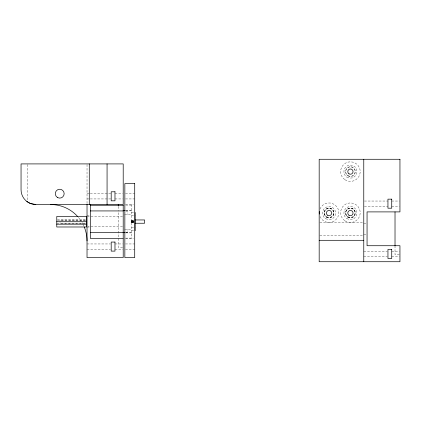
<?xml version="1.0" encoding="UTF-8"?>
<svg xmlns="http://www.w3.org/2000/svg" width="421" height="421" viewBox="0 0 421 421"><rect width="100%" height="100%" fill="white"/><g stroke="black" fill="none" stroke-linecap="round" stroke-linejoin="round"><path stroke-width="0.32" stroke-dasharray="2.1 1.58" d="M87.026 193.676L89.636 193.676M90.294 193.676L111.197 193.676M114.98 193.676L122.569 193.676M125.505 193.676L134.715 193.676M87.026 198.938L89.636 198.938M90.294 198.938L111.197 198.938M114.98 198.938L122.569 198.938M125.505 198.938L134.715 198.938M364.423 201.043L387.946 201.043M391.73 201.043L399.318 201.043M125.505 204.527L133.399 204.527M125.732 205.08L131.426 205.08M364.423 206.306L387.946 206.306M391.73 206.306L399.318 206.306M125.732 210.674L131.426 210.674M125.732 210.795L131.426 210.795M126 211.363L127.316 211.363L127.316 214.557M131.426 212.552L135.209 212.552M124.684 214.557L131.426 214.557M131.426 215.436L135.209 215.436M87.026 215.878L89.657 215.878M87.521 216.657L89.194 216.657M90.973 216.657L122.548 216.657M57.424 219.257L85.71 219.257M85.558 220.109L60.056 220.109L60.056 221.172M57.424 220.246L85.71 220.246M131.426 220.783L135.209 220.772M131.426 220.846L135.209 220.846M131.426 220.962L135.209 220.962M131.426 221.125L135.209 221.125M131.426 221.314L135.209 221.314M131.426 221.525L135.209 221.525M131.426 221.741L135.209 221.741M131.426 221.946L135.209 221.946M131.426 222.125L135.209 222.125M131.426 222.272L135.209 222.272M319.828 222.256L363.118 222.256M131.426 222.372L135.209 222.372M131.426 222.42L135.209 222.42M56.767 223.204L85.71 223.204M363.77 223.246L366.402 223.246M85.558 223.34L60.056 223.34L60.056 222.651M88.078 226.787L89.194 226.787M90.973 226.787L123.206 226.787M87.026 227.056L89.657 227.056M131.426 227.75L135.209 227.75M124.684 229.387L131.426 229.387M131.426 230.64L135.209 230.64M125.732 232.397L131.426 232.397M126 232.529L127.316 232.529L127.316 229.387M125.732 232.892L131.426 232.892M363.77 234.429L366.402 234.429M319.828 235.413L363.118 235.413M125.732 238.112L131.426 238.112M125.505 238.36L133.399 238.36M87.026 243.954L110.544 243.954M114.98 243.954L122.569 243.954M125.505 243.954L134.715 243.954M122.585 247.285L118.269 247.285L118.269 210.384M87.026 249.216L110.544 249.216M114.98 249.211L122.569 249.211M125.505 249.211L134.715 249.211M363.77 251.321L387.294 251.321M391.73 251.321L399.318 251.321M399.334 254.652L395.019 254.652L395.019 246.759M363.77 256.584L387.294 256.584M391.73 256.584L399.318 256.584M131.426 204.527L131.426 238.36M118.269 206.479L118.269 209.79M87.026 164.564L87.026 203.875M27.628 164.569L27.628 201.991M319.976 209.037A9.783 9.783 0 0 1 334.942 204.916A9.783 9.783 0 0 1 335.053 220.441A9.783 9.783 0 0 1 320.028 216.526M78.39 217.368A36.359 36.359 0 0 1 81.227 221.188M82.153 222.709A36.359 36.359 0 0 1 82.732 223.746M83.005 224.272A36.359 36.359 0 0 1 84.026 226.43M346.92 177.178A6.578 6.578 0 0 0 356.992 171.857A6.578 6.578 0 0 0 347.346 165.79A6.578 6.578 0 0 0 346.92 177.178M346.767 218.52A6.578 6.578 0 0 0 356.982 213.479A6.578 6.578 0 0 0 347.509 207.148A6.578 6.578 0 0 0 346.767 218.52M325.754 218.746A6.578 6.578 0 0 0 335.621 213.047A6.578 6.578 0 0 0 325.754 207.353A6.578 6.578 0 0 0 325.754 218.746M347.946 175.878A4.931 4.931 0 0 0 355.35 171.615A4.931 4.931 0 0 0 347.957 167.332A4.931 4.931 0 0 0 347.946 175.878M348.035 175.741A4.768 4.768 0 0 0 355.187 171.61A4.768 4.768 0 0 0 348.035 167.479A4.768 4.768 0 0 0 348.035 175.741M347.951 217.32A4.931 4.931 0 0 0 355.35 213.047A4.931 4.931 0 0 0 347.951 208.774A4.931 4.931 0 0 0 347.951 217.32M348.035 217.178A4.768 4.768 0 0 0 355.187 213.047A4.768 4.768 0 0 0 348.035 208.921A4.768 4.768 0 0 0 348.035 217.178M326.575 217.32A4.931 4.931 0 0 0 333.974 213.047A4.931 4.931 0 0 0 326.575 208.774A4.931 4.931 0 0 0 326.575 217.32M326.659 217.178A4.768 4.768 0 0 0 333.811 213.047A4.768 4.768 0 0 0 326.659 208.921A4.768 4.768 0 0 0 326.659 217.178M345.041 179.783A9.783 9.783 0 0 0 360.187 172.184A9.783 9.783 0 0 0 346.03 162.864A9.783 9.783 0 0 0 345.041 179.783M326.391 216.683A4.768 4.768 0 0 0 333.8 213.031A4.768 4.768 0 0 0 326.933 208.442A4.768 4.768 0 0 0 326.391 216.683M345.041 220.893A9.783 9.783 0 0 0 360.187 213.294A9.783 9.783 0 0 0 346.03 203.975A9.783 9.783 0 0 0 345.041 220.893M347.772 216.683A4.768 4.768 0 0 0 355.177 213.031A4.768 4.768 0 0 0 348.309 208.442A4.768 4.768 0 0 0 347.772 216.683"/><path stroke-width="0.63" d="M35.859 204.527L123.206 204.527L123.206 163.911L21.05 163.911L21.05 189.718A14.809 14.809 0 0 0 35.859 204.527L30.191 203.401L26.844 201.47M90.315 205.259L123.206 205.259M123.206 210.674L125.1 210.674M90.315 210.932L123.206 210.932M135.209 219.951L144.582 219.951L144.582 223.241L135.209 223.241M56.767 221.725L86.368 221.725M56.767 224.188L86.368 224.188M123.206 232.397L125.1 232.397M90.315 232.65L123.206 232.65M319.176 240.302L363.77 240.302M395.019 211.9L395.019 246.101M363.77 159.275L363.77 261.725M135.209 212.552L135.209 230.64M123.206 205.08L123.206 238.191M118.269 204.527L118.269 205.843M107.066 163.911L107.066 204.527M90.315 204.527L90.315 238.36L123.206 238.36L123.206 257.599L87.026 257.599L87.026 204.359M89.278 163.911L89.278 204.527M319.35 214.063A9.783 9.783 0 0 1 319.334 211.51M50.667 204.527A36.359 36.359 0 0 1 77.606 216.468M84.258 226.972A36.359 36.359 0 0 1 87.026 240.886M399.95 159.275L319.176 159.275L319.176 261.725L399.95 261.725L399.95 245.727L367.059 245.727L367.059 211.9L399.95 211.9L399.95 159.275M134.715 183.598L124.848 183.598L124.848 257.599L134.715 257.599L134.715 183.598M114.98 191.787L111.197 191.787L111.197 200.828L114.98 200.828L114.98 191.787M391.73 199.154L387.946 199.154L387.946 208.2L391.73 208.2L391.73 199.154M86.368 216.462L56.767 216.462L56.767 226.987L86.368 226.987L86.368 216.462M114.98 242.059L111.197 242.059L111.197 251.105L114.98 251.105L114.98 242.059M391.73 249.432L387.946 249.432L387.946 258.473L391.73 258.473L391.73 249.432M327.727 215.326A2.631 2.631 0 0 0 331.674 213.047A2.631 2.631 0 0 0 327.727 210.768A2.631 2.631 0 0 0 327.727 215.326M348.956 215.236A2.631 2.631 0 0 0 353.045 213.221A2.631 2.631 0 0 0 349.256 210.689A2.631 2.631 0 0 0 348.956 215.236M348.983 173.81A2.631 2.631 0 0 0 353.045 171.752A2.631 2.631 0 0 0 349.23 169.263A2.631 2.631 0 0 0 348.983 173.81M57.509 197.523A4.442 4.442 0 0 0 64.166 193.676A4.442 4.442 0 0 0 57.509 189.829A4.442 4.442 0 0 0 57.509 197.523"/></g></svg>
